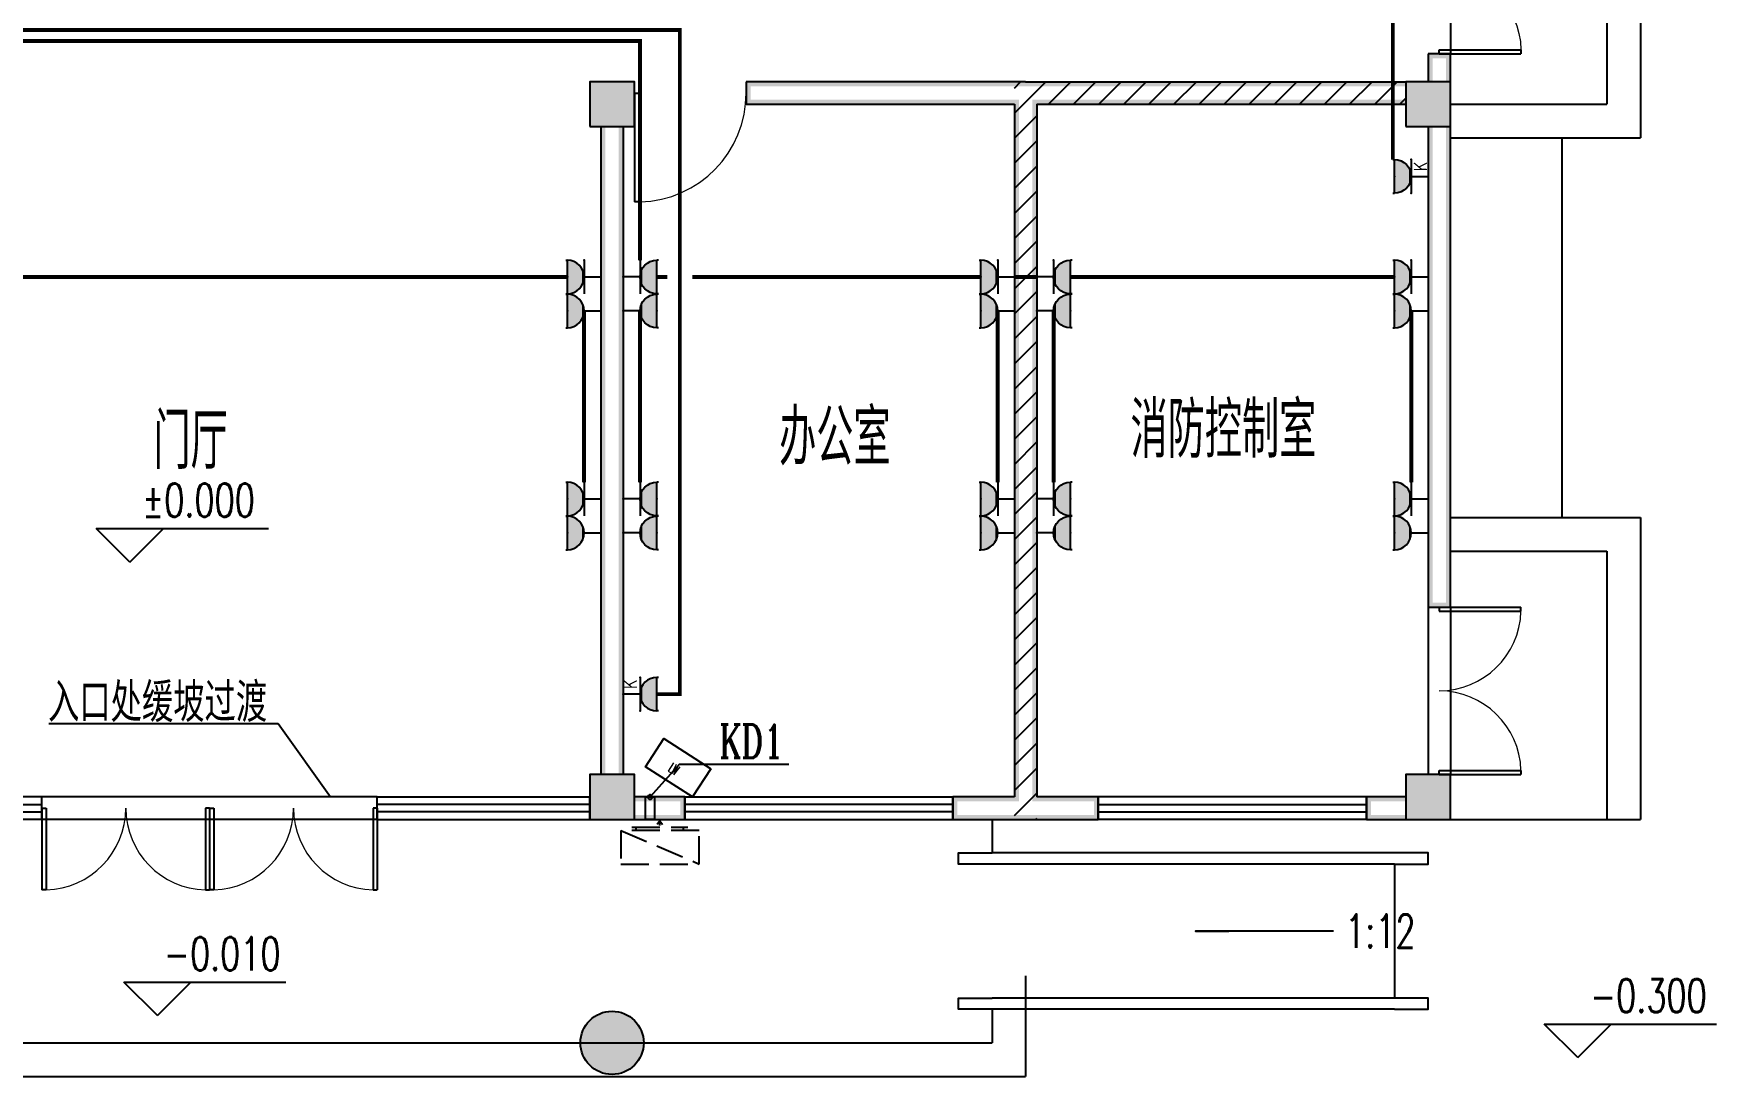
# Model space of a CAD drawing. Extents: x 6250600 to 6678662, y -692028 to -290561.
# Drawn here: x 6354784 to 6369837, y -406066 to -396735 of the extents above; entities that cross this region are included whole.
import ezdxf
from ezdxf.enums import TextEntityAlignment as Align

# ---------------------------------------------------------------- set-up
doc = ezdxf.new("R2010")
doc.units = 0
doc.header["$LTSCALE"] = 1000
doc.header["$MEASUREMENT"] = 0
doc.linetypes.add('DASH', pattern=[0.35, 0.25, -0.1])
doc.layers.get('0').update_dxf_attribs({"linetype": 'CONTINUOUS'})
for name, color, linetype in [('EQUIP-插座', 3, 'CONTINUOUS'), ('PUB_HATCH', 8, 'CONTINUOUS'), ('TEL_TEXT', 7, 'CONTINUOUS'), ('WIRE-照明', 1, 'CONTINUOUS'), ('建筑底图', 251, 'CONTINUOUS')]:
    doc.layers.add(name, color=color, linetype=linetype)
doc.styles.add('_HZTXT', font='txt.shx', dxfattribs={"width": 0.8, "bigfont": 'HZTXT.shx'})
doc.styles.add('_TCH_DIM', font='SIMPLEX', dxfattribs={"bigfont": 'GBCBIG'})
doc.styles.add('_TCH_LABEL', font='COMPLEX', dxfattribs={"bigfont": 'GBCBIG'})
doc.styles.add('_TEL_DIM', font='sceie.shx', dxfattribs={"width": 0.8, "height": 3.5, "bigfont": 'sceic.shx'})
doc.styles.add('DIM_FONT', font='SIMPLEX', dxfattribs={"width": 0.7, "bigfont": 'GBCBIG'})
doc.styles.add('schuco', font='sceie.shx', dxfattribs={"width": 0.7, "bigfont": 'sceic.shx'})

# ---------------------------------------------------------------- blocks, each defined once
blk = doc.blocks.new('$equip$00001848')
for p, q in [((-0.5, 1.05), (-0.5, 1)), ((0.5, 1.05), (0.5, 1)), ((0.513, 1.05), (0.513, 1)), ((1.513, 1.05), (1.513, 1)), ((-0.5, 1), (0.5, 1)), ((0.513, 1), (1.513, 1)), ((0, 0.5), (0, 0)), ((1.513, 0.5), (0.513, 0.5)), ((1.013, 0.5), (1.013, 0))]:
    blk.add_line(p, q)
for centre in [(0, 1), (1.013, 1)]:
    blk.add_arc(centre, 0.5, 180, 0)
for p in [(0, 1), (1.013, 1), (0, 0), (1.013, 0), (1.513, 0.5)]:
    blk.add_point(p)
for points in [[(0.433, 0.75), (-0.433, 0.75), (0.5, 1), (-0.5, 1)], [(0.25, 0.567), (-0.25, 0.567), (0.433, 0.75), (-0.433, 0.75)], [(0, 0.5), (0, 0.5), (0.25, 0.567), (-0.25, 0.567)], [(1.446, 0.75), (0.58, 0.75), (1.513, 1), (0.513, 1)], [(1.263, 0.567), (0.763, 0.567), (1.446, 0.75), (0.58, 0.75)], [(1.013, 0.5), (1.013, 0.5), (1.263, 0.567), (0.763, 0.567)]]:
    blk.add_solid(points)
at = {"layer": 'TEL_TEXT', "style": '_TEL_DIM', "flags": 1}
blk.add_attdef('A', text='', height=0.00002, dxfattribs=at).set_placement((0, 0), align=Align.MIDDLE_CENTER)
blk = doc.blocks.new('$equip$00001765')
for p, q in [((0, 0.55), (0, 1.05)), ((0.5, 0.55), (-0.5, 0.55)), ((-0.5, 0.05), (0.5, 0.05)), ((-0.5, 0), (-0.5, 0.05)), ((0.5, 0), (0.5, 0.05))]:
    blk.add_line(p, q)
blk.add_arc((0, 0.05), 0.5, 0, 180)
for p in [(0, 1.05), (-0.5, 0.55), (0.5, 0.55), (0, 0.05)]:
    blk.add_point(p)
for points in [[(0, 0.55), (0, 0.55), (0.25, 0.483), (-0.25, 0.483)], [(0.433, 0.3), (-0.433, 0.3), (0.5, 0.05), (-0.5, 0.05)], [(0.25, 0.483), (-0.25, 0.483), (0.433, 0.3), (-0.433, 0.3)]]:
    blk.add_solid(points)
at = {"color": 7, "style": '_TEL_DIM'}
blk.add_attdef('$TEXT$', text='', height=0.4, dxfattribs=at).set_placement((0.295, 0.837), align=Align.MIDDLE_CENTER)
at = {"color": 7, "style": '_TEL_DIM', "flags": 1}
blk.add_attdef('A', text='', height=0.00002, dxfattribs=at).set_placement((0, 0), align=Align.MIDDLE_CENTER)
blk = doc.blocks.new('A$C2E081725')
at = {"linetype": 'DASH'}
for p, q in [((700, 94), (0, 394)), ((600, 64), (100, 64)), ((138, 94), (138, 64)), ((350, 8), (327, 39)), ((350, 49), (350, 0)), ((350, 8), (373, 39)), ((563, 94), (563, 64))]:
    blk.add_line(p, q, dxfattribs=at)
blk.add_lwpolyline([(0, 394), (0, 94), (700, 94), (700, 394)], close=True, dxfattribs=at)
blk = doc.blocks.new('$DorLib2D$00000001')
for p, q in [((0.45, 0.975), (0.5, 0.975)), ((0.45, 0), (0.45, 0.975)), ((0.5, 0), (0.5, 0.975)), ((0.5, 0), (0.45, 0))]:
    blk.add_line(p, q)
at = {"lineweight": 13}
blk.add_arc((0.475, 0), 0.975, 91.4693, 180, dxfattribs=at)
blk = doc.blocks.new('$TCHSYS$WIN2D')
for p, q in [((-0.5, 0.5), (0.5, 0.5)), ((-0.5, 0.5), (-0.5, -0.5)), ((0.5, 0.5), (0.5, -0.5)), ((0.5, 0.1667), (-0.5, 0.1667)), ((0.5, -0.1667), (-0.5, -0.1667)), ((-0.5, -0.5), (0.5, -0.5))]:
    blk.add_line(p, q)
blk = doc.blocks.new('$DorLib2D$00000002')
for p, q in [((-0.5, 0), (-0.5, 0.4875)), ((-0.475, 0.4875), (-0.5, 0.4875)), ((-0.475, 0), (-0.475, 0.4875)), ((0.475, 0), (0.475, 0.4875)), ((0.475, 0.4875), (0.5, 0.4875)), ((0.5, 0), (0.5, 0.4875)), ((-0.5, 0), (-0.475, 0)), ((0.5, 0), (0.475, 0))]:
    blk.add_line(p, q)
at = {"lineweight": 13}
for centre, start, end in [((-0.4875, 0), 0, 88.53072), ((0.4875, 0), 91.46928, 180)]:
    blk.add_arc(centre, 0.4875, start, end, dxfattribs=at)
blk = doc.blocks.new('$WINLIB2D$00000001')
at = {"color": 0}
for points in [[(-0.5, 0.5), (-0.5, -0.5)], [(-0.5, 0.5), (0.5, 0.5)], [(0.5, -0.5), (0.5, 0.5)], [(0.5, 0.1667), (-0.5, 0.1667)], [(0.5, -0.1667), (-0.5, -0.1667)], [(-0.5, -0.5), (0.5, -0.5)]]:
    blk.add_lwpolyline(points, dxfattribs=at)
blk = doc.blocks.new('_FZH')
blk.add_lwpolyline([(-0.5, -0.5), (0.5, -0.5), (0.5, 0.5), (-0.5, 0.5)], close=True)
at = {"layer": 'PUB_HATCH'}
blk.add_solid([(-0.5, -0.5), (0.5, -0.5), (-0.5, 0.5), (0.5, 0.5)], dxfattribs=at)

msp = doc.modelspace()

# ---------------------------------------------------------------- hatches: boundary and pattern name
at = {"layer": '建筑底图'}
for points in [[(6367458.1, -396916.4), (6367258.1, -396916.4), (6367298.1, -396956.4), (6367418.1, -396956.4)], [(6367258.1, -397166.4), (6367298.1, -397166.4), (6367298.1, -396956.4), (6367258.1, -396916.4)], [(6367418.1, -397166.4), (6367458.1, -397166.4), (6367458.1, -396916.4), (6367418.1, -396956.4)], [(6360158.1, -397166.4), (6359758.1, -397166.4), (6359798.1, -397206.4), (6360118.1, -397206.4)], [(6359758.1, -397166.4), (6359758.1, -397566.4), (6359798.1, -397526.4), (6359798.1, -397206.4)], [(6360158.1, -397566.4), (6360158.1, -397166.4), (6360118.1, -397206.4), (6360118.1, -397526.4)], [(6363658.1, -397166.4), (6361158.1, -397166.4), (6361198.1, -397206.4), (6363658.1, -397206.4)], [(6361158.1, -397166.4), (6361158.1, -397366.4), (6361198.1, -397326.4), (6361198.1, -397206.4)], [(6367058.1, -397206.4), (6367058.1, -397166.4), (6363658.1, -397166.4), (6363658.1, -397206.4)], [(6367458.1, -397166.4), (6367058.1, -397166.4), (6367098.1, -397206.4), (6367418.1, -397206.4)], [(6367058.1, -397166.4), (6367058.1, -397566.4), (6367098.1, -397526.4), (6367098.1, -397206.4)], [(6367458.1, -397566.4), (6367458.1, -397166.4), (6367418.1, -397206.4), (6367418.1, -397526.4)], [(6361158.1, -397366.4), (6363558.1, -397366.4), (6363598.1, -397326.4), (6361198.1, -397326.4)], [(6363558.1, -397366.4), (6363558.1, -403566.4), (6363598.1, -403606.4), (6363598.1, -397326.4)], [(6367058.1, -397366.4), (6367058.1, -397326.4), (6363718.1, -397326.4), (6363758.1, -397366.4)], [(6363758.1, -397366.4), (6363758.1, -403566.4), (6363718.1, -403606.4), (6363718.1, -397326.4)], [(6359758.1, -397566.4), (6360158.1, -397566.4), (6360118.1, -397526.4), (6359798.1, -397526.4)], [(6367058.1, -397566.4), (6367458.1, -397566.4), (6367418.1, -397526.4), (6367098.1, -397526.4)], [(6359858.1, -403366.4), (6359898.1, -403366.4), (6359898.1, -397566.4), (6359858.1, -397566.4)], [(6360018.1, -403366.4), (6360058.1, -403366.4), (6360058.1, -397566.4), (6360018.1, -397566.4)], [(6367298.1, -397566.4), (6367258.1, -397566.4), (6367258.1, -401866.4), (6367298.1, -401826.4)], [(6367458.1, -397566.4), (6367418.1, -397566.4), (6367418.1, -401826.4), (6367458.1, -401866.4)], [(6367258.1, -401866.4), (6367458.1, -401866.4), (6367418.1, -401826.4), (6367298.1, -401826.4)], [(6360158.1, -403366.4), (6359758.1, -403366.4), (6359798.1, -403406.4), (6360118.1, -403406.4)], [(6359758.1, -403366.4), (6359758.1, -403766.4), (6359798.1, -403726.4), (6359798.1, -403406.4)], [(6360158.1, -403766.4), (6360158.1, -403366.4), (6360118.1, -403406.4), (6360118.1, -403726.4)], [(6367458.1, -403366.4), (6367058.1, -403366.4), (6367098.1, -403406.4), (6367418.1, -403406.4)], [(6367058.1, -403366.4), (6367058.1, -403766.4), (6367098.1, -403726.4), (6367098.1, -403406.4)], [(6367458.1, -403766.4), (6367458.1, -403366.4), (6367418.1, -403406.4), (6367418.1, -403726.4)], [(6360158.1, -403566.4), (6360158.1, -403606.4), (6360568.1, -403606.4), (6360608.1, -403566.4)], [(6360608.1, -403766.4), (6360608.1, -403566.4), (6360568.1, -403606.4), (6360568.1, -403726.4)], [(6363558.1, -403566.4), (6363008.1, -403566.4), (6363048.1, -403606.4), (6363598.1, -403606.4)], [(6363008.1, -403566.4), (6363008.1, -403766.4), (6363048.1, -403726.4), (6363048.1, -403606.4)], [(6364308.1, -403566.4), (6363758.1, -403566.4), (6363718.1, -403606.4), (6364268.1, -403606.4)], [(6364308.1, -403766.4), (6364308.1, -403566.4), (6364268.1, -403606.4), (6364268.1, -403726.4)], [(6367058.1, -403606.4), (6367058.1, -403566.4), (6366708.1, -403566.4), (6366748.1, -403606.4)], [(6366708.1, -403566.4), (6366708.1, -403766.4), (6366748.1, -403726.4), (6366748.1, -403606.4)], [(6359758.1, -403766.4), (6360158.1, -403766.4), (6360118.1, -403726.4), (6359798.1, -403726.4)], [(6360158.1, -403726.4), (6360158.1, -403766.4), (6360608.1, -403766.4), (6360568.1, -403726.4)], [(6363008.1, -403766.4), (6363658.1, -403766.4), (6363658.1, -403726.4), (6363048.1, -403726.4)], [(6363658.1, -403766.4), (6364308.1, -403766.4), (6364268.1, -403726.4), (6363658.1, -403726.4)], [(6367058.1, -403766.4), (6367058.1, -403726.4), (6366748.1, -403726.4), (6366708.1, -403766.4)], [(6367058.1, -403766.4), (6367458.1, -403766.4), (6367418.1, -403726.4), (6367098.1, -403726.4)]]:
    msp.add_hatch(color=256, dxfattribs=at).paths.add_polyline_path(points)
h = msp.add_hatch(dxfattribs=at)
h.set_pattern_fill('ANSI31', color=256, scale=100)
h.set_pattern_definition([(45, (3899650.46, -15286.22), (-112.253202, 112.253202), [])])
h.paths.add_polyline_path([(6367058.1, -397166.4), (6363558.1, -397166.4), (6363558.1, -397366.4), (6367058.1, -397366.4)])
h.paths.add_polyline_path([(6363558.1, -403766.4), (6363758.1, -403766.4), (6363758.1, -397366.4), (6363558.1, -397366.4)])
h = msp.add_hatch(color=256, dxfattribs=at)
h.dxf.hatch_style = 1
h.paths.add_polyline_path([(6359675.2, -405766.4, 1), (6360240.9, -405766.4, 1)])

# ---------------------------------------------------------------- linework, layer by layer
at = {"layer": 'WIRE-照明', "const_width": 35}
for points in [[(6350100.1, -395134), (6350100.1, -396801.4), (6360208.1, -396801.4), (6360208.1, -398762.7)], [(6350220.1, -395134), (6350220.1, -396703.5), (6360564.6, -396703.5), (6360564.6, -402646.1), (6360358.1, -402646.1)]]:
    msp.add_lwpolyline(points, dxfattribs=at)
at = {"layer": 'WIRE-照明', "color": 1, "const_width": 35}
for points in [[(6366943.1, -397862.7), (6366943.1, -396605.5), (6350340.1, -396605.5), (6350340.1, -395134)], [(6359558.1, -398912.7), (6353158.1, -398912.7)], [(6360452.1, -398912.6), (6360358.1, -398912.6)], [(6363258.1, -398912.7), (6360677.1, -398912.6)], [(6363558.1, -398911.9), (6363758.1, -398911.9)], [(6366958.1, -398912.6), (6364058.1, -398912.6)], [(6359708.1, -400749.5), (6359708.1, -399216.5)], [(6360208.1, -400749.5), (6360208.1, -399216.5)], [(6363408.1, -400749.5), (6363408.1, -399216.5)], [(6363908.1, -400749.5), (6363908.1, -399216.5)], [(6367108.1, -400749.5), (6367108.1, -399216.5)]]:
    msp.add_lwpolyline(points, dxfattribs=at)
at = {"layer": '建筑底图'}
for p, q in [((6369158.1, -394666.4), (6369158.1, -397666.4)), ((6368858.1, -394966.4), (6368858.1, -397366.4)), ((6367458.1, -395416.4), (6367458.1, -396916.4)), ((6367458.1, -396916.4), (6367258.1, -396916.4)), ((6367258.1, -396916.4), (6367258.1, -397166.4)), ((6367458.1, -397166.4), (6367458.1, -396916.4)), ((6363658.1, -397166.4), (6361158.1, -397166.4)), ((6361158.1, -397166.4), (6361158.1, -397366.4)), ((6363658.1, -397166.4), (6367058.1, -397166.4)), ((6361158.1, -397366.4), (6363558.1, -397366.4)), ((6363558.1, -397366.4), (6363558.1, -403566.4)), ((6363758.1, -397366.4), (6367058.1, -397366.4)), ((6363758.1, -397366.4), (6363758.1, -403566.4)), ((6367458.1, -397366.4), (6368858.1, -397366.4)), ((6359858.1, -397566.4), (6359858.1, -403366.4)), ((6360058.1, -397566.4), (6360058.1, -403366.4)), ((6367258.1, -397566.4), (6367258.1, -401866.4)), ((6367458.1, -401866.4), (6367458.1, -397566.4)), ((6367458.1, -397666.4), (6369158.1, -397666.4)), ((6355644.2, -401463.8), (6355344.2, -401163.8)), ((6355344.2, -401163.8), (6356884.4, -401163.8)), ((6355644.2, -401463.8), (6355944.2, -401163.8)), ((6367458.1, -401066.4), (6369158.1, -401066.4)), ((6369158.1, -401066.4), (6369158.1, -403766.4)), ((6367458.1, -401366.4), (6368858.1, -401366.4)), ((6368858.1, -401366.4), (6368858.1, -403766.4)), ((6367258.1, -401866.4), (6367258.1, -403366.4)), ((6367258.1, -401866.4), (6367458.1, -401866.4)), ((6367458.1, -401866.4), (6367458.1, -403366.4)), ((6354919.5, -402908.4), (6356972.3, -402908.4)), ((6356972.3, -402908.4), (6357440.3, -403566.4)), ((6356358.1, -403566.4), (6354858.1, -403566.4)), ((6357858.1, -403566.4), (6356358.1, -403566.4)), ((6360608.1, -403566.4), (6360158.1, -403566.4)), ((6360608.1, -403766.4), (6360608.1, -403566.4)), ((6363558.1, -403566.4), (6363008.1, -403566.4)), ((6363008.1, -403566.4), (6363008.1, -403766.4)), ((6364308.1, -403566.4), (6363758.1, -403566.4)), ((6364308.1, -403766.4), (6364308.1, -403566.4)), ((6367058.1, -403566.4), (6366708.1, -403566.4)), ((6366708.1, -403566.4), (6366708.1, -403766.4)), ((6357858.1, -403766.4), (6354858.1, -403766.4)), ((6356358.1, -403766.4), (6354858.1, -403766.4)), ((6357858.1, -403766.4), (6356358.1, -403766.4)), ((6360158.1, -403766.4), (6360608.1, -403766.4)), ((6363008.1, -403766.4), (6363658.1, -403766.4)), ((6363358.1, -403766.4), (6363358.1, -404066.2)), ((6363658.1, -403766.4), (6364308.1, -403766.4)), ((6366708.1, -403766.4), (6367058.1, -403766.4)), ((6367458.1, -403766.4), (6369158.1, -403766.4)), ((6366958.1, -404066.2), (6363358.1, -404066.2)), ((6366958.1, -404166.2), (6363358.1, -404166.2)), ((6366958.1, -404166.2), (6366958.1, -405366.2)), ((6355891, -405523.1), (6355591, -405223.1)), ((6355591, -405223.1), (6357038.3, -405223.1)), ((6355891, -405523.1), (6356191, -405223.1)), ((6363658.1, -405166.4), (6363658.1, -406066.4)), ((6366958.1, -405366.2), (6363358.1, -405366.2)), ((6366958.1, -405466.2), (6363358.1, -405466.2)), ((6363358.1, -405466.2), (6363358.1, -405766.4)), ((6368596.7, -405898.3), (6368296.7, -405598.3)), ((6368296.7, -405598.3), (6369836.9, -405598.3)), ((6368596.7, -405898.3), (6368896.7, -405598.3)), ((6345258.1, -405766.4), (6363358.1, -405766.4)), ((6344958.1, -406066.4), (6363658.1, -406066.4))]:
    msp.add_line(p, q, dxfattribs=at)
for points in [[(6368458.1, -401066.4), (6368458.1, -397666.4)], [(6361540.7, -403276.5), (6360559.6, -403276.5), (6360298.1, -403566.4)], [(6363358.1, -404166.2), (6363058.1, -404166.2), (6363058.1, -404066.2), (6363358.1, -404066.2)], [(6366958.1, -404166.2), (6367258.1, -404166.2), (6367258.1, -404066.2), (6366958.1, -404066.2)], [(6366411.1, -404766.2), (6365176.7, -404766.2), (6365476.7, -404766.2)], [(6363358.1, -405466.2), (6363058.1, -405466.2), (6363058.1, -405366.2), (6363358.1, -405366.2)], [(6366958.1, -405466.2), (6367258.1, -405466.2), (6367258.1, -405366.2), (6366958.1, -405366.2)]]:
    msp.add_lwpolyline(points, dxfattribs=at)
for points in [[(6360840.9, -403314), (6360678.7, -403566.4), (6360258.1, -403296.2), (6360420.2, -403043.8)], [(6360338.1, -403766.4), (6360258.1, -403766.4), (6360258.1, -403566.4), (6360338.1, -403566.4)]]:
    msp.add_lwpolyline(points, close=True, dxfattribs=at)
msp.add_lwpolyline([(6360311.5, -403551.6, 1), (6360284.7, -403581.3, 1)], format="xyb", close=True, dxfattribs=at)
msp.add_circle((6359958.1, -405766.4), 282.8, dxfattribs=at)

# ---------------------------------------------------------------- block references
at = {"layer": 'EQUIP-插座', "color": 1}
ref = msp.add_blockref('$equip$00001765', (6366943.1, -398012.7), dxfattribs=dict(at, xscale=-300, yscale=300, zscale=300, rotation=270))
ref.add_attrib('$TEXT$', 'K', dxfattribs={"layer": '0', "color": 7, "height": 120, "rotation": 90, "style": '_TEL_DIM'}).set_placement((6367190, -397924.2), align=Align.MIDDLE_CENTER)
at = {"layer": 'EQUIP-插座', "color": 0, "yscale": 300, "zscale": 300}
for p, xscale, rotation in [((6359858.1, -399216.5), 300, 90), ((6360058.1, -399216.5), -300, 270), ((6363558.1, -399216.5), 300, 90), ((6363758.1, -399216.5), -300, 270), ((6367258.1, -399216.5), 300, 90), ((6359858.1, -401203.3), 300, 90), ((6360058.1, -401203.3), -300, 270), ((6363558.1, -401203.3), 300, 90), ((6363758.1, -401203.3), -300, 270), ((6367258.1, -401203.3), 300, 90)]:
    msp.add_blockref('$equip$00001848', p, dxfattribs=dict(at, xscale=xscale, rotation=rotation))
at = {"layer": 'EQUIP-插座', "color": 1, "xscale": 300, "yscale": 300, "zscale": 300, "rotation": 89.99999999999999}
msp.add_blockref('$equip$00001765', (6360373.1, -402646.1), dxfattribs=at).add_auto_attribs({'$TEXT$': 'K'})
at = {"layer": '建筑底图'}
for name, p, xscale, yscale, zscale, rotation in [('$DorLib2D$00000002', (6367358.1, -396166.4), -1500, 1500, -1500, 270.0000003118053), ('$DorLib2D$00000001', (6360658.1, -397266.4), -1000, -1000, -1000, 2.085036143739671e-08), ('$DorLib2D$00000002', (6367358.1, -402616.4), 1500, 1500, 1500, 269.9999999952568), ('$TCHSYS$WIN2D', (6353908.1, -403666.4), 1900.000002484769, 200.0000009590294, 1900.000002484769, 179.999999983938), ('$TCHSYS$WIN2D', (6358808.1, -403666.4), -1900.000002484769, 200.0000009590294, -1900.000002484769, 180), ('$WINLIB2D$00000001', (6361808.1, -403666.4), -2400, -200.0000058331061, -2400, 180.0000000381494), ('$WINLIB2D$00000001', (6365508.1, -403666.4), 2400, 199.9999958495609, 2400, 180.0000000650894), ('$DorLib2D$00000002', (6355608.1, -403666.4), 1500, 1500, 1500, 179.999999983938), ('$DorLib2D$00000002', (6357108.1, -403666.4), 1500, 1500, 1500, 179.999999983938)]:
    msp.add_blockref(name, p, dxfattribs=dict(at, xscale=xscale, yscale=yscale, zscale=zscale, rotation=rotation))
at = {"layer": '建筑底图', "xscale": 400, "yscale": 400, "zscale": 400}
for p in [(6359958.1, -397366.4), (6367258.1, -397366.4), (6359958.1, -403566.4), (6367258.1, -403566.4)]:
    msp.add_blockref('_FZH', p, dxfattribs=at)
at = {"layer": '建筑底图', "rotation": 180}
msp.add_blockref('A$C2E081725', (6360736, -403772.1), dxfattribs=at)

# ---------------------------------------------------------------- texts
at = {"layer": '建筑底图'}
for s, height, style, width, p in [('门厅', 500, 'schuco', 0.7, (6355855.2, -400631.1)), ('办公室', 500, 'schuco', 0.7, (6361452.2, -400597)), ('消防控制室', 500, 'schuco', 0.7, (6364596.5, -400531.6)), ('%%P0.000', 297.5, '_TCH_DIM', 0.705882, (6355754.4, -401058.8)), ('入口处缓坡过渡', 350, '_HZTXT', 0.8, (6354912.5, -402895.6)), ('KD1', 297.5, '_TCH_LABEL', 0.705882, (6360915.4, -403216.4)), ('1:12', 297.5, '_TCH_DIM', 0.705882, (6366516.1, -404914.9)), ('-0.010', 297.5, '_TCH_DIM', 0.705882, (6355948.3, -405118.1)), ('-0.300', 297.5, '_TCH_DIM', 0.705882, (6368706.9, -405493.3))]:
    msp.add_text(s, height=height, dxfattribs=dict(at, style=style, width=width)).set_placement(p)
at = {"layer": '建筑底图', "style": 'DIM_FONT', "width": 0.494118}
msp.add_text('LW', height=89.65, rotation=327.28331, dxfattribs=at).set_placement((6360454.1, -403331.9))

doc.saveas('drawing.dxf')
